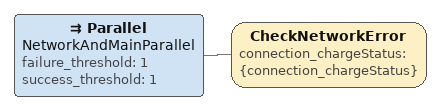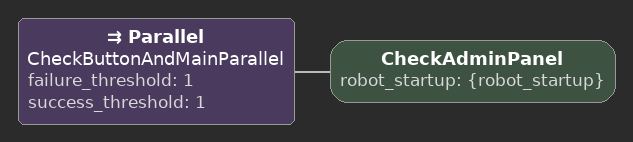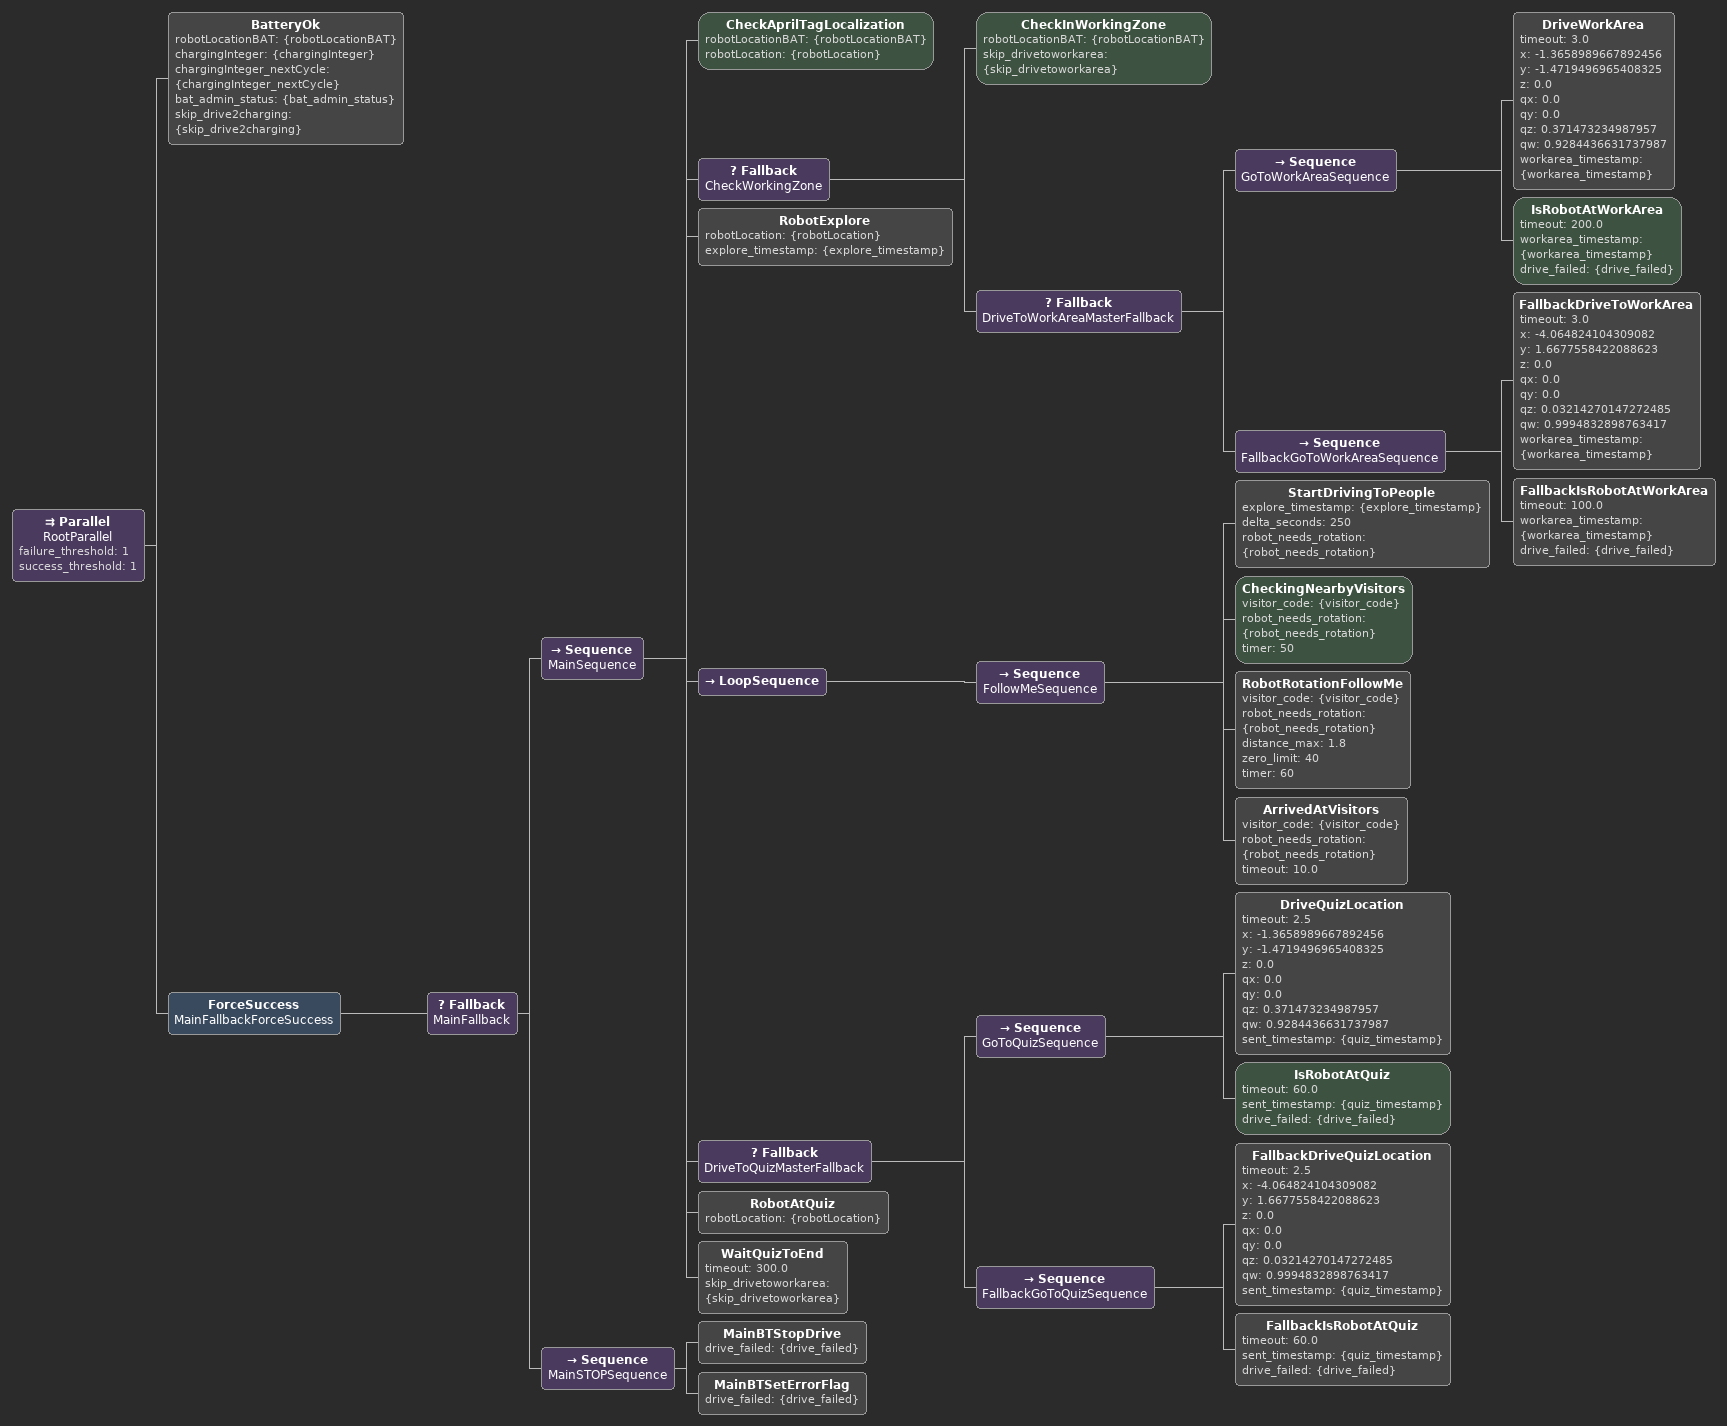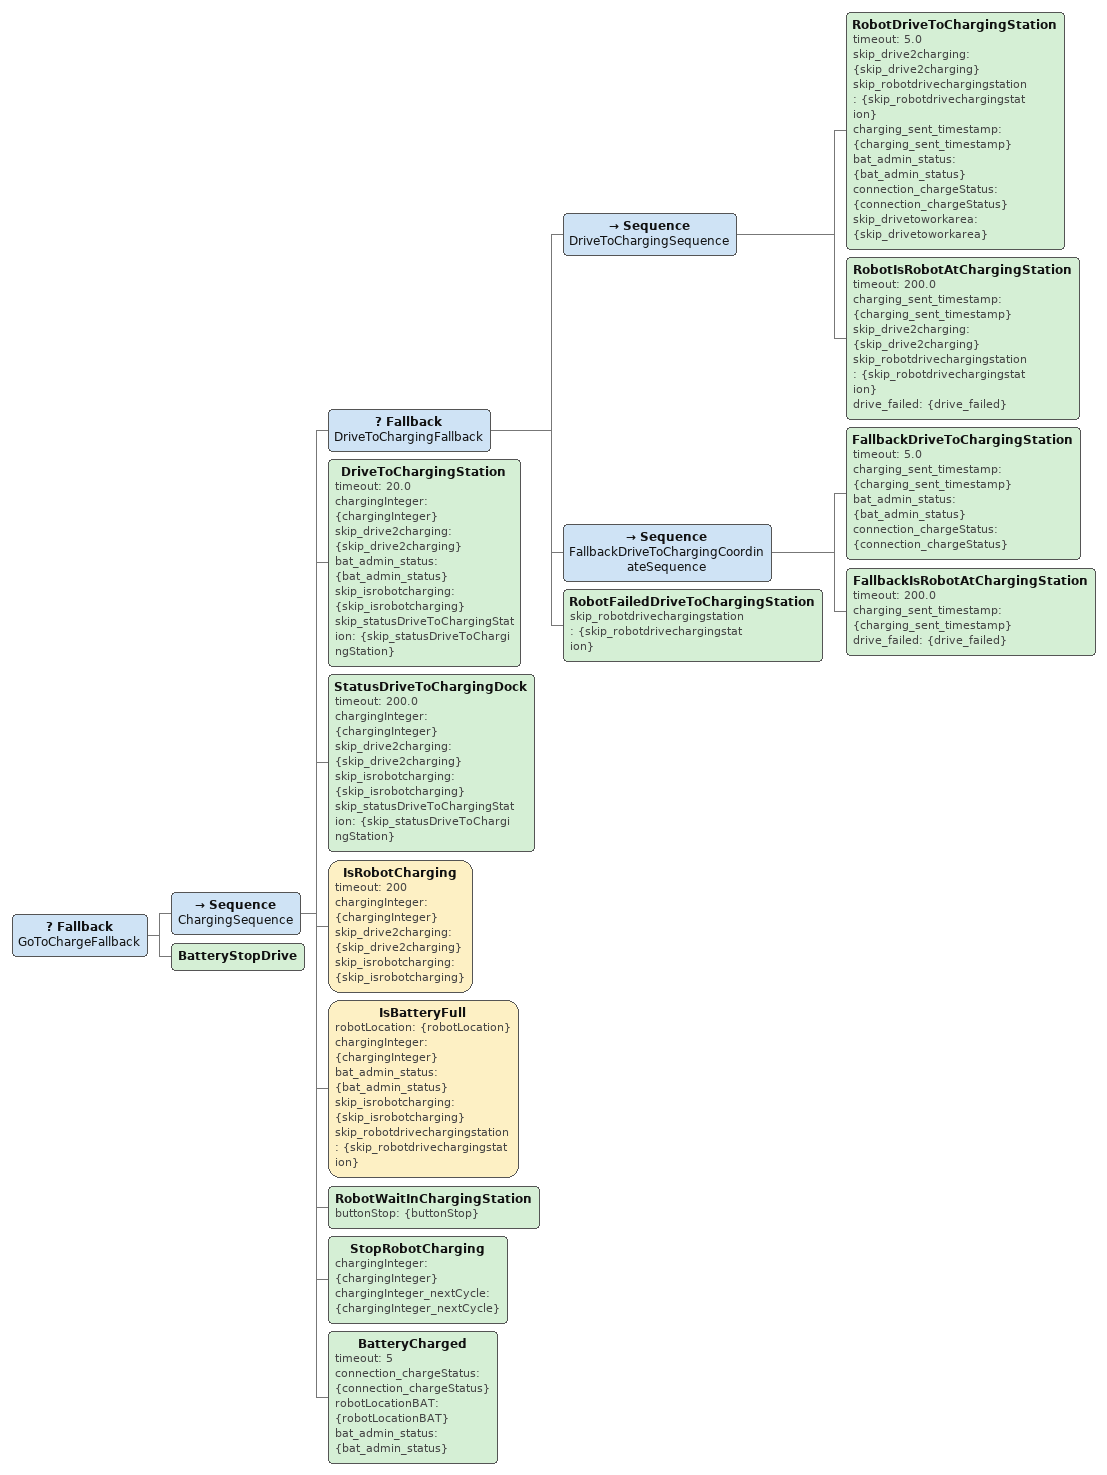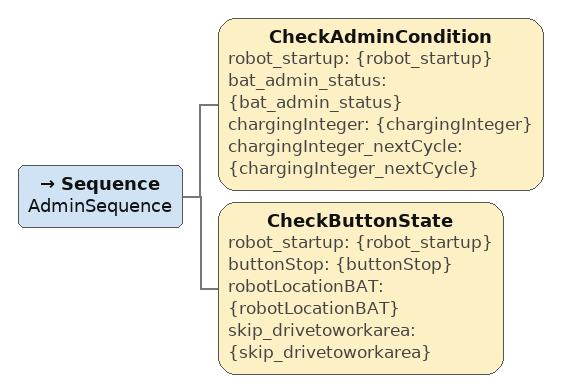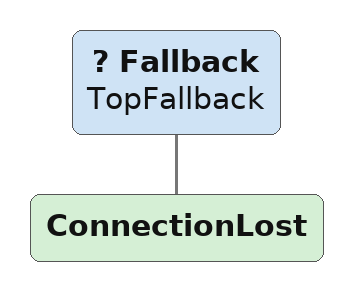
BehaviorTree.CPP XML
<Parallel name="NetworkAndMainParallel" failure_threshold="1" success_threshold="1">
  <CheckNetworkError connection_chargeStatus="{connection_chargeStatus}"/>
</Parallel>

<Parallel name="CheckButtonAndMainParallel" failure_threshold="1" success_threshold="1">
  <CheckAdminPanel robot_startup="{robot_startup}"/>
</Parallel>

<Parallel name="RootParallel" failure_threshold="1" success_threshold="1">
  <BatteryOk robotLocationBAT="{robotLocationBAT}" chargingInteger="{chargingInteger}" chargingInteger_nextCycle="{chargingInteger_nextCycle}" bat_admin_status="{bat_admin_status}" skip_drive2charging="{skip_drive2charging}"/>
  <ForceSuccess name="MainFallbackForceSuccess">
    <Fallback name="MainFallback">
      <Sequence name="MainSequence">
        <CheckAprilTagLocalization robotLocationBAT="{robotLocationBAT}" robotLocation="{robotLocation}"/>
        <Fallback name="CheckWorkingZone">
          <CheckInWorkingZone robotLocationBAT="{robotLocationBAT}" skip_drivetoworkarea="{skip_drivetoworkarea}"/>
          <Fallback name="DriveToWorkAreaMasterFallback">
            <Sequence name="GoToWorkAreaSequence">
              <DriveWorkArea timeout="3.0" x="-1.3658989667892456" y="-1.4719496965408325" z="0.0" qx="0.0" qy="0.0" qz="0.371473234987957" qw="0.9284436631737987" workarea_timestamp="{workarea_timestamp}"/>
              <IsRobotAtWorkArea timeout="200.0" workarea_timestamp="{workarea_timestamp}" drive_failed="{drive_failed}"/>
            </Sequence>
            <Sequence name="FallbackGoToWorkAreaSequence">
              <FallbackDriveToWorkArea timeout="3.0" x=" -4.064824104309082" y="1.6677558422088623" z="0.0" qx="0.0" qy="0.0" qz="0.03214270147272485" qw="0.9994832898763417" workarea_timestamp="{workarea_timestamp}"/>
              <FallbackIsRobotAtWorkArea timeout="100.0" workarea_timestamp="{workarea_timestamp}" drive_failed="{drive_failed}"/>
            </Sequence>
          </Fallback>
        </Fallback>
        <RobotExplore robotLocation="{robotLocation}" explore_timestamp="{explore_timestamp}"/>
        <LoopSequence>
          <Sequence name="FollowMeSequence">
            <StartDrivingToPeople explore_timestamp="{explore_timestamp}" delta_seconds="250" robot_needs_rotation="{robot_needs_rotation}"/>
            <CheckingNearbyVisitors visitor_code="{visitor_code}" robot_needs_rotation="{robot_needs_rotation}" timer="50"/>
            <RobotRotationFollowMe visitor_code="{visitor_code}" robot_needs_rotation="{robot_needs_rotation}" distance_max="1.8" zero_limit="40" timer="60"/>
            <ArrivedAtVisitors visitor_code="{visitor_code}" robot_needs_rotation="{robot_needs_rotation}" timeout="10.0"/>
          </Sequence>
        </LoopSequence>
        <Fallback name="DriveToQuizMasterFallback">
          <Sequence name="GoToQuizSequence">
            <DriveQuizLocation timeout="2.5" x="-1.3658989667892456" y="-1.4719496965408325" z="0.0" qx="0.0" qy="0.0" qz="0.371473234987957" qw="0.9284436631737987" sent_timestamp="{quiz_timestamp}"/>
            <IsRobotAtQuiz timeout="60.0" sent_timestamp="{quiz_timestamp}" drive_failed="{drive_failed}"/>
          </Sequence>
          <Sequence name="FallbackGoToQuizSequence">
            <FallbackDriveQuizLocation timeout="2.5" x=" -4.064824104309082" y="1.6677558422088623" z="0.0" qx="0.0" qy="0.0" qz="0.03214270147272485" qw="0.9994832898763417" sent_timestamp="{quiz_timestamp}"/>
            <FallbackIsRobotAtQuiz timeout="60.0" sent_timestamp="{quiz_timestamp}" drive_failed="{drive_failed}"/>
          </Sequence>
        </Fallback>
        <RobotAtQuiz robotLocation="{robotLocation}"/>
        <WaitQuizToEnd timeout="300.0" skip_drivetoworkarea="{skip_drivetoworkarea}"/>
      </Sequence>
      <Sequence name="MainSTOPSequence">
        <MainBTStopDrive drive_failed="{drive_failed}"/>
        <MainBTSetErrorFlag drive_failed="{drive_failed}"/>
      </Sequence>
    </Fallback>
  </ForceSuccess>
</Parallel>

<Fallback name="GoToChargeFallback">
  <Sequence name="ChargingSequence">
    <Fallback name="DriveToChargingFallback">
      <Sequence name="DriveToChargingSequence">
        <RobotDriveToChargingStation timeout="5.0" skip_drive2charging="{skip_drive2charging}" skip_robotdrivechargingstation="{skip_robotdrivechargingstation}" charging_sent_timestamp="{charging_sent_timestamp}" bat_admin_status="{bat_admin_status}" connection_chargeStatus="{connection_chargeStatus}" skip_drivetoworkarea="{skip_drivetoworkarea}"/>
        <RobotIsRobotAtChargingStation timeout="200.0" charging_sent_timestamp="{charging_sent_timestamp}" skip_drive2charging="{skip_drive2charging}" skip_robotdrivechargingstation="{skip_robotdrivechargingstation}" drive_failed="{drive_failed}"/>
      </Sequence>
      <Sequence name="FallbackDriveToChargingCoordinateSequence">
        <FallbackDriveToChargingStation timeout="5.0" charging_sent_timestamp="{charging_sent_timestamp}" bat_admin_status="{bat_admin_status}" connection_chargeStatus="{connection_chargeStatus}"/>
        <FallbackIsRobotAtChargingStation timeout="200.0" charging_sent_timestamp="{charging_sent_timestamp}" drive_failed="{drive_failed}"/>
      </Sequence>
      <RobotFailedDriveToChargingStation skip_robotdrivechargingstation="{skip_robotdrivechargingstation}"/>
    </Fallback>
    <DriveToChargingStation timeout="20.0" chargingInteger="{chargingInteger}" skip_drive2charging="{skip_drive2charging}" bat_admin_status="{bat_admin_status}" skip_isrobotcharging="{skip_isrobotcharging}" skip_statusDriveToChargingStation="{skip_statusDriveToChargingStation}"/>
    <StatusDriveToChargingDock timeout="200.0" chargingInteger="{chargingInteger}" skip_drive2charging="{skip_drive2charging}" skip_isrobotcharging="{skip_isrobotcharging}" skip_statusDriveToChargingStation="{skip_statusDriveToChargingStation}"/>
    <IsRobotCharging timeout="200" chargingInteger="{chargingInteger}" skip_drive2charging="{skip_drive2charging}" skip_isrobotcharging="{skip_isrobotcharging}"/>
    <IsBatteryFull robotLocation="{robotLocation}" chargingInteger="{chargingInteger}" bat_admin_status="{bat_admin_status}" skip_isrobotcharging="{skip_isrobotcharging}" skip_robotdrivechargingstation="{skip_robotdrivechargingstation}"/>
    <RobotWaitInChargingStation buttonStop="{buttonStop}"/>
    <StopRobotCharging chargingInteger="{chargingInteger}" chargingInteger_nextCycle="{chargingInteger_nextCycle}"/>
    <BatteryCharged timeout="5" connection_chargeStatus="{connection_chargeStatus}" robotLocationBAT="{robotLocationBAT}" bat_admin_status="{bat_admin_status}"/>
  </Sequence>
  <BatteryStopDrive/>
</Fallback>

<Sequence name="AdminSequence">
  <CheckAdminCondition robot_startup="{robot_startup}" bat_admin_status="{bat_admin_status}" chargingInteger="{chargingInteger}" chargingInteger_nextCycle="{chargingInteger_nextCycle}"/>
  <CheckButtonState robot_startup="{robot_startup}" buttonStop="{buttonStop}" robotLocationBAT="{robotLocationBAT}" skip_drivetoworkarea="{skip_drivetoworkarea}"/>
</Sequence>

<Fallback name="TopFallback">
  <ConnectionLost/>
</Fallback>
